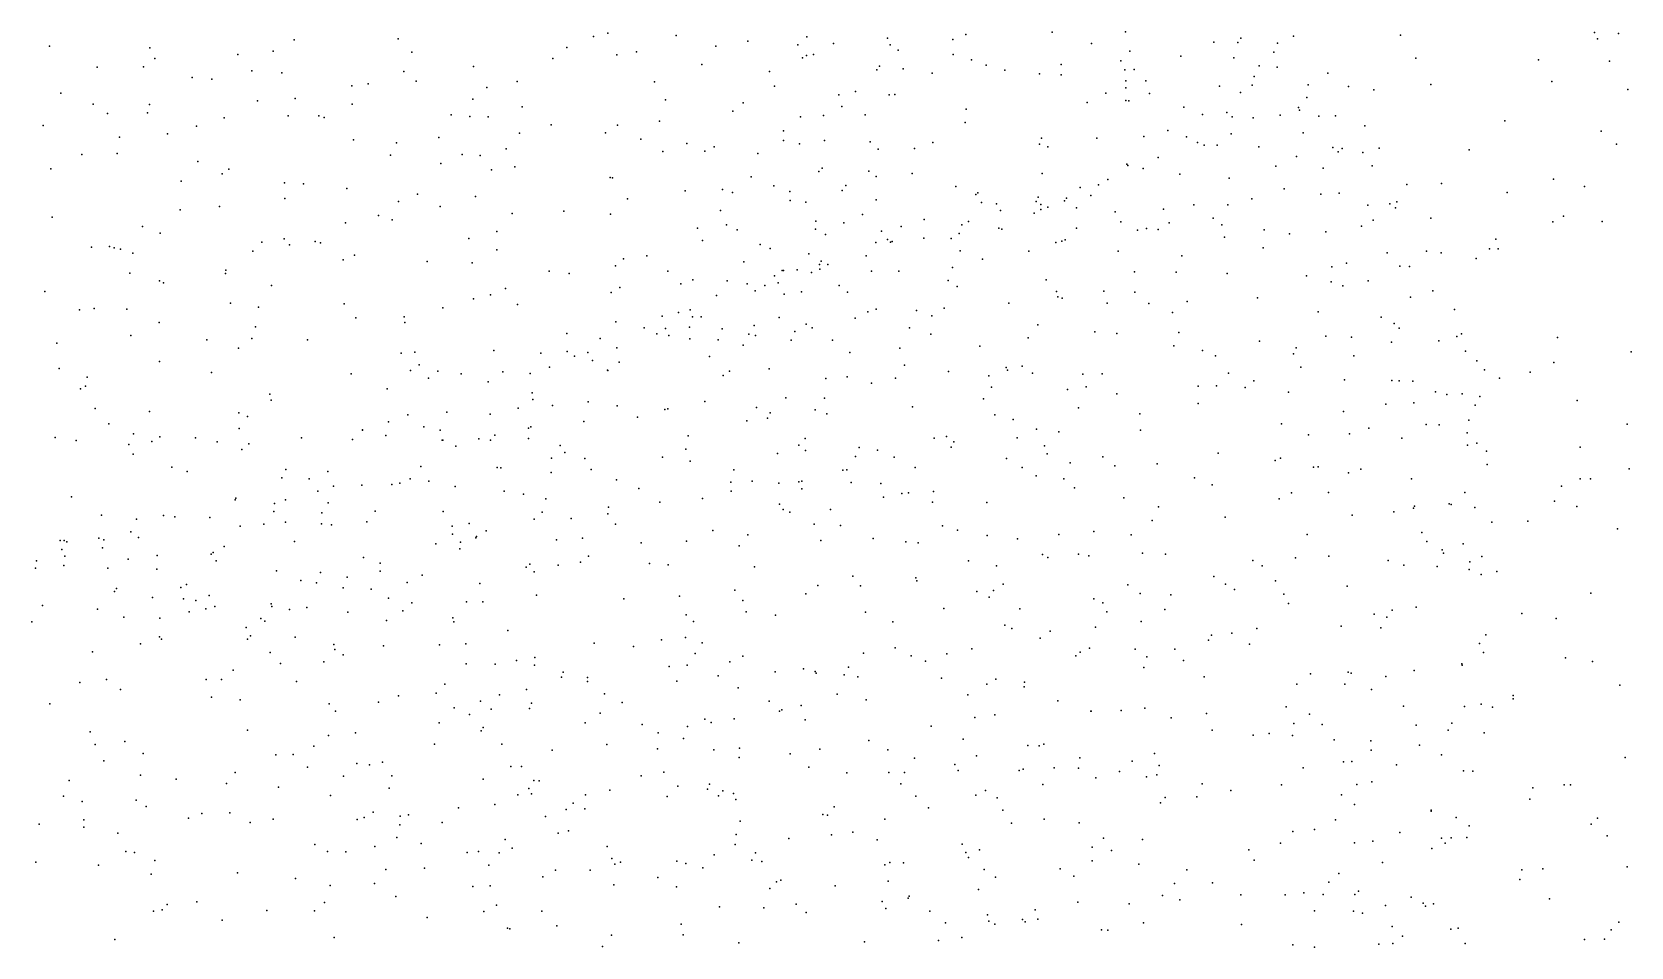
# Model space of a CAD drawing. Header units: metres. Extents: x -24.3 to 24.3, y -27.7 to 27.7.
# Drawn here: x 2.866 to 5.884, y 0.011 to 1.739 of the extents above; entities that cross this region are included whole.
import ezdxf

# ---------------------------------------------------------------- set-up
doc = ezdxf.new("R2010")
doc.units = ezdxf.units.M

msp = doc.modelspace()

# ---------------------------------------------------------------- linework, layer by layer
for p in [(3.3606, 1.7239, -2.6523), (3.5571, 1.7259, -10.7824), (3.9259, 1.7307, -26.8604), (3.9529, 1.7367, -14.829), (4.0816, 1.7322, -14.7955), (4.2174, 1.7216, -11.4921), (4.3284, 1.7299, 25.2897), (4.4811, 1.727, 19.4946), (4.6042, 1.7249, -14.3423), (4.6289, 1.7342, 19.0543), (4.7919, 1.7389, 19.8415), (4.9301, 1.739, 18.8448), (5.1477, 1.7276, -21.3994), (5.2473, 1.7311, 20.8512), (5.4491, 1.7331, 17.8746), (5.8154, 1.7379, 21.7079), (5.8211, 1.726, 21.3317), (5.8607, 1.7362, 21.8374), (2.8989, 1.7124, -2.5237), (3.0882, 1.709, -14.7115), (3.2547, 1.6964, 15.9217), (3.3212, 1.7028, -14.7447), (3.5831, 1.701, -21.6001), (3.8754, 1.7094, -21.8746), (3.9696, 1.696, -2.7126), (4.007, 1.7013, -11.1332), (4.157, 1.712, -11.3311), (4.3114, 1.7149, 18.4901), (4.3282, 1.6946, -14.701), (4.3413, 1.6964, -14.229), (4.3791, 1.7171, -12.229), (4.4861, 1.7145, -14.4982), (4.5009, 1.7046, 19.2016), (4.6046, 1.6965, -12.7382), (4.8657, 1.7172, -14.0399), (4.938, 1.703, -13.9703), (5.0346, 1.6933, -12.9794), (5.0967, 1.72, 15.5114), (5.1346, 1.6905, 20.494), (5.1424, 1.7193, -26.9322), (5.2098, 1.701, 18.426), (5.2171, 1.7178, -13.2743), (2.9887, 1.6728, -10.4205), (3.0763, 1.6734, 25.8371), (3.0976, 1.6887, -10.5419), (3.281, 1.6658, -8.2734), (3.3377, 1.6616, -10.6469), (3.5681, 1.6642, -21.1742), (3.6994, 1.6737, 15.7369), (3.849, 1.6888, 18.3698), (4.1304, 1.6773, -10.3697), (4.2579, 1.6645, -11.5665), (4.3206, 1.6902, -11.7328), (4.4609, 1.6675, 19.6018), (4.4655, 1.6742, -12.6746), (4.5105, 1.6693, 18.815), (4.5651, 1.6611, -14.4636), (4.6391, 1.6862, 19.7993), (4.6672, 1.6762, 18.9719), (4.7021, 1.6666, -14.2947), (4.8085, 1.6777, 19.2145), (4.9211, 1.6847, -21.8821), (4.929, 1.6674, 19.7209), (4.9467, 1.6682, -12.8695), (5.1824, 1.6751, -13.6096), (5.2161, 1.6725, -13.1581), (5.3123, 1.6611, 17.9965), (5.4778, 1.6897, 19.8143), (5.7098, 1.6866, 19.7448), (5.8438, 1.6836, 15.3055), (3.1681, 1.6533, -7.2373), (3.2053, 1.6501, -10.5699), (3.4695, 1.6372, -10.6903), (3.5007, 1.6413, 25.6153), (3.5913, 1.6459, -14.8765), (3.7244, 1.634, -6.1519), (3.7816, 1.6457, -14.8996), (4.0412, 1.6451, -14.4268), (4.2677, 1.6368, -14.7893), (4.7675, 1.66, 18.8723), (4.8086, 1.6582, -14.1776), (4.9306, 1.647, 25.138), (4.9308, 1.6335, -12.6116), (4.9686, 1.6467, 18.7022), (5.1078, 1.6369, -13.8371), (5.1692, 1.6384, 19.9505), (5.1728, 1.6548, -13.0706), (5.275, 1.6391, -13.3481), (5.3508, 1.636, 19.8951), (5.5065, 1.6397, 17.7084), (5.7349, 1.6452, 17.5811), (5.8784, 1.6303, 21.6154), (2.9202, 1.6232, -7.4237), (2.9813, 1.6025, -14.7858), (3.0876, 1.6019, -10.4102), (3.2919, 1.6087, -14.8172), (3.3629, 1.6133, -21.8712), (3.4704, 1.6025, -14.8785), (3.6978, 1.6121, -6.416), (4.062, 1.611, -11.1791), (4.2086, 1.6052, -2.7071), (4.389, 1.6203, 19.4069), (4.4204, 1.6267, -14.6736), (4.4838, 1.6206, -22.0297), (4.4945, 1.6212, -14.5916), (4.8579, 1.6056, 18.7672), (4.8931, 1.6236, 19.9618), (4.9307, 1.6095, -12.7836), (4.9365, 1.6089, -14.0831), (4.9755, 1.6227, 20.0192), (5.1474, 1.6245, -12.9798), (5.2722, 1.6151, -13.4925), (5.3987, 1.6295, 17.7949), (3.0085, 1.5853, -10.2872), (3.084, 1.5866, -21.7695), (3.2288, 1.5769, -26.5509), (3.3493, 1.5809, 15.7481), (3.4075, 1.581, -8.5542), (3.4175, 1.5775, -5.4385), (3.6571, 1.5825, -14.9435), (3.6922, 1.5796, -14.6642), (3.7272, 1.5788, -20.9131), (3.7912, 1.5979, -10.8847), (4.0502, 1.5705, 25.4353), (4.1886, 1.5897, -14.8813), (4.3164, 1.5787, -11.4548), (4.3602, 1.5814, -12.0367), (4.3948, 1.5981, -12.5881), (4.4389, 1.5825, 19.1499), (4.6294, 1.5932, 15.5009), (5.04, 1.5969, -12.8501), (5.0754, 1.5829, 18.3756), (5.1211, 1.5867, 18.2634), (5.1312, 1.5786, -5.0434), (5.1713, 1.5769, -2.5698), (5.2221, 1.5818, 17.8987), (5.2566, 1.5962, -13.6351), (5.2583, 1.5915, 21.2355), (5.2951, 1.5802, -13.131), (5.3264, 1.5804, -13.2846), (5.6462, 1.5715, -26.8732), (2.8871, 1.5623, -10.1414), (3.0312, 1.5404, 18.2533), (3.1218, 1.5469, -14.7973), (3.1765, 1.5611, -10.442), (3.6338, 1.5395, -10.7275), (3.7859, 1.5477, -14.9686), (3.8457, 1.5634, 15.5522), (3.9486, 1.5484, -14.9689), (3.971, 1.5629, -11.0539), (4.2845, 1.5524, -11.6429), (4.6277, 1.5682, -14.4843), (4.9648, 1.5415, 18.5049), (5.0098, 1.5531, 20.3289), (5.0449, 1.5412, 18.1235), (5.1296, 1.5468, -12.8546), (5.2653, 1.5487, -12.9727), (5.3816, 1.5617, 21.4586), (5.8279, 1.5518, 19.8426), (3.0269, 1.5095, -10.217), (3.4727, 1.5351, -10.621), (3.554, 1.5299, -8.8676), (3.7611, 1.5181, -10.8183), (4.0155, 1.5366, -9.7695), (4.0568, 1.5136, -11.15), (4.102, 1.5283, -14.9747), (4.1359, 1.5142, -5.7245), (4.1536, 1.5221, -11.3539), (4.2363, 1.5095, -11.5631), (4.2843, 1.534, -14.8617), (4.3148, 1.5281, -11.8503), (4.3618, 1.5344, -12.4765), (4.4478, 1.5314, 19.6838), (4.4635, 1.5177, -11.8723), (4.5317, 1.5193, 25.2702), (4.5661, 1.5301, -14.5986), (4.7677, 1.5271, 18.736), (4.7714, 1.5385, -12.6597), (4.7833, 1.522, -14.3323), (4.8761, 1.5383, -13.4937), (5.066, 1.5304, 17.9211), (5.0787, 1.525, -21.0818), (5.103, 1.5253, 17.771), (5.1817, 1.5223, -13.8827), (5.3214, 1.5207, 24.9423), (5.3318, 1.5128, -13.0572), (5.3393, 1.5193, -13.6171), (5.3781, 1.5114, -13.3365), (5.4087, 1.5198, 17.5529), (5.5787, 1.5164, 21.6992), (5.8568, 1.5273, 17.4832), (2.9014, 1.4804, -10.0778), (2.9597, 1.5077, -14.8274), (3.1789, 1.4943, -10.3527), (3.2375, 1.4803, -14.8775), (3.5424, 1.5065, -14.961), (3.6379, 1.4909, -22.0731), (3.6778, 1.5074, -5.9222), (3.7118, 1.5056, -6.2734), (3.7772, 1.4843, 25.5358), (4.3576, 1.4816, 19.4824), (4.9325, 1.4893, 20.0106), (4.9342, 1.4871, 17.8843), (4.9633, 1.481, -12.6748), (4.9915, 1.5018, 18.268), (5.2137, 1.4858, 17.6046), (5.2531, 1.5042, 19.9961), (5.3034, 1.4821, -21.4636), (5.3958, 1.4863, -13.2314), (3.1478, 1.4572, -7.3473), (3.2246, 1.4712, -7.8836), (3.3427, 1.454, -22.1695), (3.3785, 1.4525, -14.9242), (3.733, 1.4788, 18.5553), (3.9575, 1.464, 15.3928), (3.962, 1.4635, -11.0018), (4.2232, 1.4654, 18.7877), (4.3514, 1.4753, -12.0701), (4.4023, 1.4494, -12.4099), (4.4456, 1.4763, -12.5103), (4.4596, 1.4664, -14.7838), (4.5274, 1.4717, -14.7026), (4.7727, 1.4718, 19.5711), (4.8793, 1.4506, 18.0463), (4.8968, 1.4605, 17.7412), (5.0325, 1.4703, 20.6238), (5.1256, 1.4631, -12.771), (5.4612, 1.451, -2.4547), (5.5267, 1.4532, 15.4153), (5.7377, 1.4609, 19.8808), (3.3434, 1.4246, -10.4638), (3.46, 1.4436, -7.0416), (3.5579, 1.4187, -10.6308), (3.5939, 1.4327, -15.0074), (3.7033, 1.4284, -2.6588), (3.9901, 1.4243, -15.0272), (4.0988, 1.4388, -20.7772), (4.1692, 1.4419, -14.9903), (4.188, 1.4357, -22.1363), (4.266, 1.4483, -11.6561), (4.2967, 1.438, 25.3649), (4.2971, 1.4208, -11.8404), (4.3955, 1.4397, 19.0926), (4.4591, 1.4223, 18.9478), (4.6095, 1.4474, -12.5395), (4.6478, 1.4322, 19.3419), (4.6513, 1.4356, 19.9337), (4.7617, 1.4192, 17.8306), (4.765, 1.4269, 18.5521), (4.8148, 1.4204, -12.5829), (4.8184, 1.4253, 19.8709), (4.8444, 1.4456, -20.8818), (4.8648, 1.4303, -13.0299), (5.1685, 1.4241, -14.0232), (5.2298, 1.4431, -13.918), (5.2987, 1.4327, -13.8398), (5.3336, 1.4346, 17.4692), (5.6502, 1.4357, 17.4467), (5.7963, 1.4473, 15.4031), (2.9042, 1.3895, -9.9992), (3.1459, 1.403, -10.2127), (3.2201, 1.4095, -10.3026), (3.5199, 1.3925, 15.4606), (3.6366, 1.4095, -6.8303), (3.7721, 1.3964, -15.0529), (3.87, 1.4009, -10.8616), (3.9581, 1.3953, 18.7029), (4.1654, 1.4017, -11.4068), (4.3268, 1.4179, 19.3004), (4.4336, 1.3943, 19.7075), (4.6585, 1.4168, -5.3471), (4.6864, 1.4145, -14.5519), (4.694, 1.4019, 17.719), (4.7579, 1.3968, 15.4066), (4.7702, 1.404, 18.2166), (4.7703, 1.4136, 18.002), (4.7834, 1.4083, 18.4105), (4.8373, 1.4069, 17.5852), (4.9103, 1.3993, 17.4809), (5.0019, 1.4043, -14.2241), (5.0588, 1.4124, 20.0384), (5.1235, 1.4124, -26.9884), (5.3874, 1.4119, -13.0284), (5.4291, 1.4146, -13.6862), (5.4398, 1.407, -13.1481), (5.442, 1.4183, -13.4923), (5.757, 1.3911, 17.4006), (3.0744, 1.3715, -14.8567), (3.108, 1.3594, -10.1305), (3.4579, 1.3784, -10.5476), (3.5456, 1.3846, -5.6036), (3.7434, 1.3626, -10.7295), (4.1219, 1.3688, -11.2722), (4.1771, 1.3746, -2.6842), (4.1968, 1.3653, -11.4988), (4.3451, 1.3669, -14.92), (4.3453, 1.382, -12.1075), (4.3982, 1.3784, -12.2793), (4.4697, 1.3628, 18.7454), (4.5065, 1.3717, -14.7972), (4.55, 1.385, -12.4739), (4.6164, 1.3585, 18.3922), (4.6214, 1.375, 18.0768), (4.6335, 1.3812, 18.5566), (4.6911, 1.3685, 17.5676), (4.6969, 1.3669, -22.1508), (4.8375, 1.3689, 20.0087), (4.9213, 1.3806, -14.319), (4.9528, 1.3649, -5.214), (4.9699, 1.3683, 25.1371), (4.9916, 1.3659, 17.3882), (5.0126, 1.3788, -12.6457), (5.0956, 1.3877, -12.7131), (5.1118, 1.3752, -21.9962), (5.1921, 1.3652, 21.3226), (5.3084, 1.3616, -13.9158), (5.3757, 1.3722, 17.3739), (5.3976, 1.3836, 20.0085), (5.5067, 1.3875, 17.3922), (5.7367, 1.3804, 21.9217), (5.83, 1.381, -2.2561), (2.9783, 1.3329, -14.8529), (3.0122, 1.3337, -10.0208), (3.0209, 1.3312, -2.4713), (3.0328, 1.3287, -5.1274), (3.2997, 1.342, -5.256), (3.342, 1.3482, -2.5588), (3.352, 1.3369, -14.9398), (3.4005, 1.3435, -10.4719), (3.4107, 1.341, 25.6734), (3.6907, 1.3494, -6.555), (4.1319, 1.3455, -14.4286), (4.2402, 1.3379, -11.6122), (4.2594, 1.3305, -14.9969), (4.3635, 1.3566, 19.012), (4.4585, 1.3415, 18.6229), (4.4811, 1.3474, 17.9483), (4.4865, 1.3423, 17.7269), (4.4899, 1.3437, 18.082), (4.5493, 1.35, 18.2165), (4.6013, 1.3488, -2.6877), (4.7984, 1.3416, -12.5184), (4.8096, 1.3438, -14.4596), (4.816, 1.3468, 17.4211), (5.1168, 1.3519, 21.113), (5.19, 1.3313, -14.1079), (5.2395, 1.3578, 17.36), (5.6171, 1.3296, 24.7924), (5.6294, 1.3476, -2.3567), (5.6333, 1.3296, 19.9634), (3.0563, 1.3216, 15.6273), (3.2828, 1.3249, -7.2434), (3.4534, 1.3089, -14.9774), (3.4745, 1.3175, 18.5882), (3.6121, 1.3054, -15.0617), (3.6968, 1.3029, -9.1436), (3.7432, 1.3278, 15.3039), (3.9822, 1.3106, -15.0658), (4.0265, 1.3161, -11.0254), (4.2097, 1.3053, 15.2329), (4.3322, 1.3204, -11.9887), (4.3524, 1.3001, 18.7737), (4.3557, 1.3066, 17.924), (4.3682, 1.3002, 17.7982), (4.4405, 1.3164, 18.2998), (4.6178, 1.3259, -13.9283), (4.6603, 1.3101, -12.4516), (4.7479, 1.3253, -14.5559), (4.9163, 1.3254, -12.5568), (5.0367, 1.3163, -14.2637), (5.3471, 1.3025, -12.8991), (5.4242, 1.3221, -13.7778), (5.4983, 1.3255, -13.5171), (5.5258, 1.3222, -13.2663), (5.5922, 1.3115, 17.3316), (3.0504, 1.2837, -15.0271), (3.1064, 1.2689, -7.475), (3.2315, 1.2828, -14.9157), (3.2318, 1.2896, -10.2324), (3.8424, 1.2873, -15.0965), (3.8801, 1.2832, -10.8138), (3.9676, 1.2975, -10.9302), (4.0662, 1.2872, -11.2356), (4.1136, 1.2708, -11.1506), (4.1779, 1.2689, -11.4), (4.2676, 1.2784, 19.0552), (4.282, 1.2884, 18.1384), (4.2842, 1.2885, 19.1836), (4.3103, 1.29, -11.8698), (4.3375, 1.2848, 19.4923), (4.3532, 1.291, 18.4731), (4.4507, 1.2872, -12.2116), (4.5025, 1.2876, 17.5295), (4.5953, 1.2699, -14.7771), (4.6032, 1.2941, 17.4302), (4.7806, 1.2713, 17.3194), (4.9473, 1.2862, -14.3719), (5.0257, 1.2856, -12.6129), (5.1221, 1.283, 17.2467), (5.2718, 1.2784, 24.9794), (5.3198, 1.2957, 20.0381), (5.3882, 1.2692, 15.4607), (5.4478, 1.297, -13.072), (5.466, 1.2963, 17.2841), (2.89, 1.249, -22.7868), (3.1142, 1.2652, -14.8867), (3.3179, 1.2603, -8.3177), (3.7314, 1.2428, -15.1279), (3.7599, 1.255, -10.6982), (3.9591, 1.2471, -10.4898), (3.9756, 1.2569, -10.0873), (4.0909, 1.2636, 18.9131), (4.1579, 1.2412, 18.5184), (4.216, 1.2635, 18.2488), (4.2312, 1.2504, 19.0906), (4.2495, 1.2601, 18.4118), (4.2743, 1.2656, -11.7211), (4.2857, 1.2438, 19.383), (4.3186, 1.2483, 17.6864), (4.3897, 1.2603, -14.9534), (4.4051, 1.248, -12.0662), (4.6126, 1.2583, 15.2951), (4.7998, 1.2489, -13.2735), (4.8023, 1.2391, 20.2642), (4.8893, 1.2496, 20.0239), (4.9478, 1.2481, -2.5964), (5.3182, 1.2675, -5.1889), (5.3405, 1.2595, -13.9536), (5.4682, 1.2383, -21.4169), (5.5104, 1.2501, -13.1697), (2.9554, 1.2143, -14.8774), (2.9834, 1.2167, -9.9431), (3.045, 1.2156, 18.4819), (3.2406, 1.2269, 15.3691), (3.2933, 1.2192, -7.3109), (3.4553, 1.2256, -22.4338), (3.6417, 1.2181, -6.4355), (3.6991, 1.2351, 18.7412), (3.7821, 1.2242, -22.3947), (4.0861, 1.2095, 18.253), (4.108, 1.2147, 18.0677), (4.4434, 1.2105, -5.5647), (4.4593, 1.2155, 19.7129), (4.5355, 1.2131, -14.8646), (4.5878, 1.2176, -12.3051), (4.7099, 1.2272, -12.7513), (4.8107, 1.2365, -14.5578), (4.8954, 1.2271, -14.469), (4.9743, 1.2261, 20.8402), (5.019, 1.2097, 20.0371), (5.0464, 1.2303, -14.325), (5.1794, 1.2368, -12.7097), (5.294, 1.2109, -2.4726), (5.5514, 1.215, -13.5215), (3.1061, 1.1906, -10.0442), (3.2876, 1.1822, -14.9523), (3.4771, 1.1991, -10.4483), (3.5684, 1.2011, -15.0756), (3.5699, 1.1907, -6.9921), (3.9679, 1.1915, -2.644), (4.0212, 1.1802, 18.6036), (4.0556, 1.2026, 18.4303), (4.062, 1.1791, -15.0958), (4.107, 1.1815, -11.094), (4.1129, 1.2013, 18.6794), (4.1289, 1.2012, 17.8953), (4.1686, 1.1786, -11.2768), (4.2294, 1.1846, 25.3953), (4.2762, 1.1997, -20.6732), (4.3273, 1.1875, 17.5401), (4.3387, 1.1805, 19.3083), (4.42, 1.1985, 17.4469), (4.5225, 1.1803, -12.1475), (4.5645, 1.2034, 19.6242), (4.7646, 1.186, -12.3921), (5.4125, 1.2006, 20.0231), (5.4369, 1.1889, -13.8588), (5.4467, 1.1799, -12.9924), (2.9125, 1.1518, -9.859), (3.0527, 1.1662, 25.8075), (3.196, 1.1575, -2.5447), (3.2807, 1.1604, 18.612), (3.3857, 1.1578, -14.9951), (3.8756, 1.1695, -15.1279), (3.9382, 1.1606, 18.3244), (4.0455, 1.169, 18.7786), (4.0683, 1.1659, -5.8832), (4.1077, 1.1597, 18.9323), (4.161, 1.158, 19.0877), (4.2085, 1.148, -15.0818), (4.2193, 1.1688, -11.4692), (4.2317, 1.1657, 17.6158), (4.2987, 1.1571, -11.6645), (4.3061, 1.1735, -15.0574), (4.3768, 1.1572, 19.611), (4.5623, 1.1685, 19.8226), (4.7464, 1.1618, 19.9561), (4.872, 1.1732, 20.5984), (4.9136, 1.1696, -12.4854), (5.0308, 1.1717, -12.5654), (5.1833, 1.155, -14.2411), (5.3082, 1.1647, 17.1381), (5.3566, 1.1629, -14.0046), (5.4319, 1.1536, 17.1525), (5.5214, 1.1559, -13.6966), (5.5554, 1.164, 19.9906), (5.5646, 1.169, -13.3301), (5.7455, 1.1622, 17.2229), (3.1064, 1.117, -14.9201), (3.2556, 1.1423, -22.7058), (3.5625, 1.1324, 15.1315), (3.5889, 1.1346, -5.6196), (3.7378, 1.1376, -6.3611), (3.8267, 1.1328, 18.4315), (3.8763, 1.1355, 18.2137), (3.89, 1.1268, -9.6374), (3.9152, 1.1337, -10.7749), (3.9239, 1.1187, 18.9213), (3.9702, 1.1424, 18.0083), (4.145, 1.1264, -22.4431), (4.4097, 1.1336, -11.9213), (4.5039, 1.1421, 17.3019), (4.6549, 1.1459, -12.2904), (5.0215, 1.1462, 17.1233), (5.0751, 1.1376, 21.2526), (5.0998, 1.1275, 15.4057), (5.247, 1.1314, -12.7155), (5.252, 1.1428, -14.1695), (5.3609, 1.1273, -12.8428), (5.5716, 1.1365, -13.6002), (5.5933, 1.1182, -27.001), (5.8843, 1.1353, 17.2262), (2.9172, 1.1036, -14.898), (2.9703, 1.0872, -2.489), (3.2047, 1.0962, -10.0991), (3.4685, 1.0937, -15.0576), (3.5801, 1.1002, -20.71), (3.597, 1.1103, 25.6116), (3.6322, 1.0985, -6.7613), (3.6763, 1.0938, -10.5635), (3.7549, 1.0974, 18.326), (3.8063, 1.0943, -15.1475), (3.8429, 1.1065, 18.6238), (3.9523, 1.1005, 18.8561), (3.9531, 1.0999, 17.896), (3.9745, 1.1156, -14.5843), (4.1709, 1.0902, 17.5425), (4.1826, 1.0988, 19.2019), (4.2572, 1.1028, 19.3196), (4.4045, 1.0879, -26.9009), (4.5129, 1.11, -12.5366), (4.5958, 1.0978, -12.1531), (4.6724, 1.0898, 20.1081), (4.7047, 1.1056, -14.7751), (4.7076, 1.1007, -13.5385), (4.735, 1.1078, -12.3363), (4.7544, 1.0948, 17.1297), (4.8495, 1.0931, -20.7715), (4.886, 1.0937, -14.594), (5.1242, 1.095, -22.2188), (5.2613, 1.1064, 20.0389), (5.6075, 1.1014, -13.5065), (5.6938, 1.097, 24.7614), (5.7385, 1.115, 15.5088), (2.9576, 1.0655, -20.8606), (2.967, 1.0702, -9.8737), (3.5362, 1.0653, -10.4155), (3.6143, 1.0852, -15.1021), (3.7269, 1.0787, 18.4683), (3.8099, 1.0575, -10.6533), (4.3643, 1.0851, -11.7568), (4.4504, 1.076, -15.0217), (4.496, 1.0855, 19.7298), (4.6771, 1.0682, -12.2306), (4.8208, 1.064, -22.3126), (4.8556, 1.0691, -12.3977), (5.067, 1.0705, 20.0261), (5.1017, 1.0709, -14.3907), (5.1562, 1.0681, -12.6185), (5.1722, 1.0807, 17.0855), (5.2379, 1.059, -14.2406), (5.3436, 1.0823, -14.0873), (5.4327, 1.0809, -12.9284), (5.4464, 1.0801, 21.7189), (5.4723, 1.0796, 20.0115), (5.5152, 1.0599, -13.041), (5.6363, 1.0852, -5.2739), (2.9854, 1.0281, -25.9853), (3.3148, 1.0552, -10.1835), (3.3172, 1.0439, -26.327), (3.7834, 1.0288, 18.769), (3.8114, 1.0452, 17.9678), (3.8482, 1.0339, 18.8934), (3.916, 1.0408, -10.7314), (3.9703, 1.0331, -15.1436), (4.0606, 1.0265, 17.564), (4.0659, 1.0278, -10.9373), (4.1363, 1.0413, 19.2454), (4.2337, 1.03, -15.1164), (4.2886, 1.0483, -11.5272), (4.3617, 1.0476, 19.5161), (4.5279, 1.0314, -11.991), (4.662, 1.0466, -13.0876), (4.8411, 1.0296, 19.9713), (4.9137, 1.0557, 17.0748), (5.067, 1.0379, -12.5475), (5.4217, 1.0361, -14.0047), (5.4744, 1.0391, -13.8878), (5.5365, 1.0546, -13.7391), (5.5658, 1.0558, -21.92), (5.5904, 1.0345, 17.1068), (5.5992, 1.0508, -13.4063), (5.7824, 1.0432, 17.151), (3.0111, 0.9995, 15.2587), (3.0879, 1.0228, -9.9563), (3.2561, 1.0202, -7.4268), (3.2727, 1.0132, -14.9869), (3.5391, 1.0027, -22.7467), (3.5753, 1.0165, -8.9489), (3.6487, 1.021, 18.3936), (3.7307, 1.0172, 18.8736), (3.9077, 1.0036, 17.7199), (4.009, 1.0121, 19.0941), (4.2155, 1.005, -11.2939), (4.2541, 1.0097, -11.3985), (4.2593, 1.0198, 17.3412), (4.3441, 1.0258, -11.6398), (4.366, 1.0184, -2.648), (4.6831, 1.0161, 19.8798), (4.7182, 1.0074, -14.8209), (4.9572, 1.0183, 21.0456), (5.2248, 0.999, -12.6792), (5.3418, 1.0222, 17.0532), (5.4973, 0.9978, 24.8709), (5.5219, 0.9972, 15.608), (5.5779, 1.0062, -13.2448), (5.8773, 0.9983, 20.003), (2.9096, 0.9736, 25.7793), (2.9494, 0.9679, -14.9339), (3.0574, 0.9805, -7.656), (3.0924, 0.966, 18.5912), (3.1072, 0.9748, -15.0923), (3.1743, 0.9729, -10.0027), (3.2568, 0.9907, -10.0982), (3.3748, 0.9729, -15.0321), (3.4707, 0.9695, 14.9673), (3.4898, 0.9878, -10.322), (3.49, 0.9875, -15.0667), (3.5341, 0.9769, -6.6944), (3.6058, 0.9934, 18.2832), (3.6365, 0.9874, -10.4572), (3.6401, 0.9682, 18.6451), (3.6414, 0.9686, 18.0411), (3.7092, 0.9709, 17.9252), (3.7314, 0.9684, -10.5325), (3.7395, 0.9777, -6.1968), (3.8029, 0.9716, 17.7955), (3.803, 0.9911, -26.6223), (3.8077, 0.9935, 14.9), (4.1047, 0.9766, 17.4467), (4.3251, 0.9714, 19.5063), (4.5686, 0.9724, -14.9767), (4.592, 0.9752, 17.0833), (4.7256, 0.9731, 20.4058), (4.7623, 0.9894, -12.2696), (4.8042, 0.9843, -14.7568), (4.9583, 0.9872, 19.9953), (5.2755, 0.9784, 24.9835), (5.353, 0.9802, -5.3209), (5.3891, 0.9908, -14.0896), (5.4514, 0.9722, -12.9343), (5.5749, 0.9822, 19.9862), (3.0486, 0.96, -5.1695), (3.0571, 0.9421, -9.8664), (3.2153, 0.9654, 15.0686), (3.2623, 0.951, -5.3166), (3.275, 0.9614, -7.9979), (3.666, 0.9572, -15.1194), (3.8631, 0.9586, -10.6405), (3.872, 0.9448, -10.2445), (4.0563, 0.9362, -10.8737), (4.1004, 0.9514, -2.6674), (4.2732, 0.9431, -12.2354), (4.3136, 0.9592, -11.4898), (4.3258, 0.9488, -15.1264), (4.4203, 0.9377, 17.1453), (4.4271, 0.9546, -11.7531), (4.4619, 0.9497, 25.2944), (4.4936, 0.9362, -11.8341), (4.6011, 0.9549, -12.0073), (4.6063, 0.965, 15.1788), (4.777, 0.9575, -26.977), (4.7819, 0.9426, 19.9103), (4.8874, 0.9371, -14.7095), (5.1052, 0.9439, -14.4697), (5.5759, 0.9591, -13.7144), (5.5932, 0.9627, -13.3382), (5.6112, 0.9477, -13.4565), (5.7885, 0.955, 15.6641), (3.1298, 0.9175, 25.738), (3.1586, 0.9092, -14.9773), (3.3452, 0.9129, -23.0254), (3.4241, 0.9091, -5.498), (3.5999, 0.9187, 17.9388), (3.7439, 0.9168, 18.9128), (3.751, 0.916, -6.323), (3.846, 0.9071, -11.031), (3.8464, 0.9346, 19.0021), (3.9095, 0.9335, -15.1668), (3.9213, 0.9133, 17.5891), (4.1083, 0.929, 19.2914), (4.1905, 0.9121, 19.3787), (4.3965, 0.9116, -22.5399), (4.4038, 0.9122, 15.0731), (4.5333, 0.9168, -20.6185), (4.7057, 0.9336, 17.0424), (4.7353, 0.9167, -12.1534), (4.8259, 0.9255, 17.0159), (4.9102, 0.92, -12.3515), (4.9898, 0.9234, 21.2609), (5.2123, 0.9297, -14.3549), (5.2226, 0.9346, -2.4497), (5.285, 0.9172, -12.7345), (5.2938, 0.9181, -14.2681), (5.3512, 0.9067, 17.0203), (5.3741, 0.9134, -14.1729), (5.6129, 0.9222, -13.6088), (5.8805, 0.914, 17.066), (3.3378, 0.8973, -10.1052), (3.3894, 0.8952, 18.3177), (3.4352, 0.8816, 18.5002), (3.4887, 0.8837, 17.9941), (3.545, 0.8848, -15.0857), (3.5602, 0.8872, -10.3194), (3.5799, 0.8955, -5.6886), (3.6148, 0.8909, 18.7967), (3.6646, 0.8812, -10.4174), (3.9695, 0.8936, 25.463), (4.0115, 0.8769, 19.2423), (4.1852, 0.8891, 17.3117), (4.2252, 0.8907, -11.1993), (4.2756, 0.8874, 17.2289), (4.3135, 0.89, -11.4095), (4.3191, 0.8908, -5.7903), (4.3194, 0.8767, -14.2856), (4.4123, 0.8883, -11.6441), (4.4682, 0.8864, 19.8223), (4.7613, 0.9009, -14.8449), (4.8135, 0.8952, -12.2452), (4.8337, 0.8785, 20.8477), (5.0601, 0.8973, 16.9874), (5.0937, 0.8843, -12.5574), (5.47, 0.8953, -14.0051), (5.7533, 0.8815, 24.739), (5.7882, 0.8956, -9.482), (5.8081, 0.8956, 19.9836), (2.9403, 0.8616, -9.7647), (3.2493, 0.856, -2.6403), (3.2506, 0.8588, 18.2112), (3.3236, 0.8487, 18.0877), (3.3444, 0.8556, -15.0257), (3.4057, 0.8723, 18.7712), (3.4249, 0.8498, -6.9969), (3.757, 0.8721, -10.4966), (3.7935, 0.8663, -9.4885), (3.8359, 0.8577, -10.5603), (4.0511, 0.8512, -10.822), (4.1317, 0.8582, -10.987), (4.1855, 0.8718, -11.1014), (4.277, 0.8473, -15.1488), (4.4735, 0.8606, 19.6708), (4.5078, 0.8676, -14.0272), (4.5204, 0.8692, 17.058), (4.5658, 0.8511, 20.0409), (4.5679, 0.8717, 19.7553), (4.6686, 0.851, -11.9867), (4.9272, 0.8597, 15.3901), (5.2204, 0.8579, 20.0069), (5.2435, 0.8692, 15.5568), (5.313, 0.8698, -22.3326), (5.5409, 0.8479, -13.8627), (5.5449, 0.8467, 17.0277), (5.5709, 0.8699, -13.1685), (5.74, 0.8531, -2.1935), (2.9974, 0.8269, -25.6095), (3.0635, 0.819, -9.8239), (3.1144, 0.8261, 18.0225), (3.1358, 0.8236, 18.1592), (3.2018, 0.8225, -7.5444), (3.3222, 0.8339, 18.4039), (3.4128, 0.8311, 25.6536), (3.5137, 0.8341, -20.5923), (3.6419, 0.8339, 17.7683), (3.814, 0.8194, 17.6087), (3.8288, 0.8325, -20.5372), (3.8835, 0.8207, -11.3756), (3.9531, 0.8292, 14.8143), (3.9542, 0.8422, -10.6612), (4.2837, 0.8372, -11.2773), (4.2965, 0.8325, 19.4946), (4.3732, 0.8373, -12.5429), (4.9801, 0.8166, -12.3993), (4.9926, 0.8424, -14.6586), (5.1179, 0.8233, -14.5287), (5.358, 0.8269, -12.8341), (5.4366, 0.833, -2.3522), (5.4734, 0.8401, 19.963), (5.4755, 0.8437, -12.9808), (5.5895, 0.8413, -13.745), (5.6896, 0.8155, 19.9245), (5.7818, 0.843, -21.5362), (3.0523, 0.7951, -15.0086), (3.2588, 0.8062, 17.9552), (3.3036, 0.8101, -10.0031), (3.3446, 0.8133, 14.832), (3.4122, 0.8102, 18.6357), (3.4315, 0.8088, -10.1286), (3.4981, 0.8144, 18.7612), (3.6592, 0.8061, 18.9431), (3.6599, 0.7911, -6.0602), (3.6913, 0.8111, -15.1292), (3.705, 0.7864, -2.711), (3.7233, 0.7971, 14.7195), (3.9674, 0.8097, -15.1835), (4.1511, 0.798, -15.169), (4.2171, 0.7898, -26.7185), (4.3423, 0.81, 17.1149), (4.3924, 0.8073, -11.5027), (4.5844, 0.8069, -11.8246), (4.6127, 0.7985, -13.4084), (4.6692, 0.7887, -14.995), (4.8041, 0.7904, 19.877), (4.8703, 0.7961, 21.0595), (4.941, 0.7899, -22.5133), (5.2727, 0.7904, 16.9761), (5.4894, 0.7939, -14.021), (5.6218, 0.8137, -13.4972), (5.8589, 0.8013, -5.376), (2.9189, 0.7789, -24.8696), (2.9224, 0.7619, 15.1342), (2.9267, 0.779, 17.9156), (2.9318, 0.7765, 18.1677), (2.9923, 0.7835, 18.0476), (2.9989, 0.7654, -9.7606), (3.0013, 0.7803, 18.2673), (3.0668, 0.7845, -24.0271), (3.2076, 0.7564, 17.7411), (3.2286, 0.7678, 18.5336), (3.3617, 0.7773, 17.8346), (3.6283, 0.7724, -26.3298), (3.6734, 0.7635, -6.5529), (3.675, 0.776, -10.3479), (3.704, 0.7837, 17.652), (3.8558, 0.7801, 19.1792), (3.9053, 0.7831, -10.5793), (4.0157, 0.7748, 17.3843), (4.1014, 0.778, -10.8806), (4.2008, 0.7689, 19.4539), (4.3548, 0.7787, -11.3796), (4.454, 0.783, -11.5962), (4.5154, 0.7766, -11.6833), (4.539, 0.7743, -26.8179), (4.7265, 0.782, 20.635), (4.9624, 0.755, 19.9283), (5.4987, 0.7773, -27.0229), (5.5276, 0.7612, -13.091), (5.5306, 0.7552, 21.9378), (5.5677, 0.7724, -13.2031), (2.8728, 0.7269, 17.3584), (2.8743, 0.7405, -15.0105), (2.9258, 0.7319, 18.4027), (2.9279, 0.7491, 17.5596), (3.0088, 0.7268, 18.6352), (3.0473, 0.744, 17.5975), (3.1016, 0.7248, 17.4551), (3.1021, 0.7506, 18.4872), (3.2039, 0.7531, -9.8922), (3.2138, 0.7407, 17.615), (3.4917, 0.7468, -15.0726), (3.523, 0.7362, 18.8705), (3.7989, 0.7285, 25.5095), (3.8055, 0.7341, -10.4464), (3.8593, 0.7325, -15.179), (3.9012, 0.7382, 19.0778), (3.9165, 0.7496, 17.4612), (4.0314, 0.7353, -10.7213), (4.0665, 0.7333, 19.3733), (4.2298, 0.7292, -11.0865), (4.6338, 0.7408, 16.9683), (4.6863, 0.7312, -11.886), (4.7732, 0.7528, -14.9225), (4.7837, 0.7466, -12.0632), (4.8413, 0.7534, 16.9368), (4.861, 0.7502, -12.2095), (5.0056, 0.7534, 16.9249), (5.1702, 0.741, -12.6515), (5.1879, 0.731, 21.7243), (5.251, 0.7461, 24.9906), (5.3141, 0.7494, 19.9448), (5.426, 0.7412, -14.2005), (5.4554, 0.7324, -20.9956), (5.5185, 0.73, 17.0146), (5.5799, 0.739, 24.8293), (5.6026, 0.7489, -13.3534), (3.1573, 0.6957, 14.8367), (3.3276, 0.7214, -9.9624), (3.3733, 0.7035, 17.6313), (3.4027, 0.6993, 18.7809), (3.4104, 0.7186, -10.0371), (3.4607, 0.7096, 14.6586), (3.5233, 0.7209, 17.6737), (3.5741, 0.6996, -6.8575), (3.6023, 0.7138, -15.1051), (3.7114, 0.6981, -23.1057), (3.8137, 0.7196, -9.8647), (4.4155, 0.7116, -11.4473), (4.5343, 0.7088, 19.7136), (4.5359, 0.7028, 25.2762), (4.6992, 0.6964, -2.5958), (4.9343, 0.6952, 25.1447), (5.0968, 0.711, -2.4556), (5.1187, 0.6965, -12.5569), (5.213, 0.703, -14.4828), (5.579, 0.7242, -13.8212), (5.6015, 0.7147, -13.706), (5.631, 0.7204, -13.5525), (3.0218, 0.6828, 17.2567), (3.0252, 0.6886, 18.58), (3.0932, 0.6712, -7.7005), (3.1471, 0.6905, 17.3434), (3.1516, 0.669, -5.272), (3.1754, 0.6656, -24.3627), (3.2005, 0.6749, 18.6695), (3.4531, 0.6897, -25.9951), (3.5062, 0.6868, -10.1082), (3.5388, 0.6704, -5.7945), (3.8182, 0.676, 17.5028), (3.9833, 0.6686, -10.5779), (4.0881, 0.6738, -12.0812), (4.1926, 0.6855, 17.1766), (4.2077, 0.6657, -15.1956), (4.3267, 0.678, -11.2381), (4.3491, 0.6938, 17.0599), (4.4299, 0.6933, 19.6539), (4.6494, 0.6829, -11.7811), (4.6726, 0.6717, 15.3027), (4.6812, 0.6843, -15.0029), (4.8702, 0.669, -5.5572), (4.9578, 0.6792, -12.3177), (5.0159, 0.6763, -20.7096), (5.1359, 0.6867, -14.5792), (5.2287, 0.6777, -12.7151), (5.3484, 0.6925, -14.3193), (5.8082, 0.6796, -9.131), (2.886, 0.6565, -5.1305), (2.9896, 0.6495, -9.7238), (3.0392, 0.6341, -2.6863), (3.1626, 0.6444, -25.2685), (3.1942, 0.6499, -9.8465), (3.2113, 0.6542, -15.0265), (3.3173, 0.6597, 17.464), (3.3189, 0.6543, -7.8996), (3.3518, 0.6488, -15.0329), (3.3849, 0.6527, -23.6356), (3.462, 0.6438, 17.5175), (3.5658, 0.6461, 18.9799), (3.5832, 0.6616, 17.5878), (3.6858, 0.663, -10.2658), (3.7171, 0.6629, -15.1391), (4.1005, 0.6389, 14.8187), (4.214, 0.6443, 19.5048), (4.2696, 0.6379, -11.1002), (4.4394, 0.6436, 19.9143), (4.5871, 0.6507, -15.0656), (4.7305, 0.6497, 19.8251), (4.887, 0.6613, -14.8743), (4.8946, 0.6441, -12.2087), (5.0046, 0.649, -14.7449), (5.2377, 0.6598, 19.9146), (5.3994, 0.6397, -22.5365), (5.4232, 0.6341, -14.2034), (5.4337, 0.6474, -5.415), (5.4787, 0.6529, -13.0141), (5.678, 0.6411, 17.0384), (2.8659, 0.6253, 18.6004), (3.107, 0.6326, -9.7819), (3.2701, 0.6147, 18.7972), (3.2978, 0.6319, 18.7948), (3.3052, 0.6268, -7.47), (3.5348, 0.628, -8.7046), (3.6606, 0.6329, -6.2633), (3.6622, 0.6257, 19.0884), (3.7641, 0.6088, 19.1758), (4.1148, 0.626, 25.3901), (4.491, 0.6253, 16.9871), (4.7026, 0.6193, -11.8435), (4.7158, 0.6127, 20.7801), (4.7876, 0.6077, -11.9983), (4.8734, 0.6153, 21.2924), (4.9597, 0.6263, 19.8889), (5.1309, 0.6042, 19.8976), (5.1781, 0.613, -12.6361), (5.3369, 0.617, -12.8349), (5.4121, 0.6142, -12.9301), (5.7431, 0.6318, 19.8834), (3.0707, 0.5836, 17.1123), (3.1063, 0.5973, 18.7227), (3.1105, 0.5928, -15.0438), (3.2725, 0.5924, 17.2781), (3.2785, 0.599, -15.0912), (3.3627, 0.5966, 17.3739), (3.436, 0.5828, 25.5777), (3.5297, 0.58, -6.8022), (3.6349, 0.5822, -15.1149), (3.6847, 0.5839, -6.4796), (3.9272, 0.5851, -11.7128), (4.0011, 0.5787, -10.5339), (4.0541, 0.5913, 17.2531), (4.0994, 0.5957, 19.4451), (4.1307, 0.5856, -10.8016), (4.4952, 0.5766, 19.7184), (4.6403, 0.5745, 20.5243), (4.7688, 0.5948, 16.921), (4.8623, 0.5756, -12.1213), (4.9486, 0.5736, 16.9126), (5.023, 0.5741, -12.3713), (5.0865, 0.5905, -14.6542), (5.0922, 0.6002, -12.4973), (5.1642, 0.5835, 16.9559), (5.5985, 0.5848, -13.7458), (5.6103, 0.601, 19.8564), (2.9804, 0.5687, -15.0556), (3.3155, 0.5677, -5.5165), (3.335, 0.5466, -15.0401), (3.4166, 0.5496, -24.0997), (3.4378, 0.5733, -9.9788), (3.4534, 0.5631, -15.0647), (3.6856, 0.5463, -10.1457), (3.7402, 0.5458, -15.1355), (3.7807, 0.5524, -26.1618), (3.8142, 0.5434, -14.7739), (3.8151, 0.5578, -10.2838), (4.1024, 0.5438, -23.0628), (4.1175, 0.5656, -14.525), (4.1835, 0.5499, 19.5221), (4.2077, 0.5605, -15.1943), (4.4352, 0.566, -14.1405), (4.5255, 0.5615, -13.5947), (4.5523, 0.5511, 20.2027), (4.593, 0.5652, -11.6157), (4.8364, 0.5615, 15.4512), (4.8448, 0.5679, -14.9083), (4.9701, 0.5592, -14.796), (5.0395, 0.5522, 15.6632), (5.5652, 0.546, -13.3041), (5.5653, 0.5439, -13.8813), (5.6057, 0.5673, -13.4065), (5.7606, 0.5575, 22.1255), (5.8118, 0.5504, -2.0132), (3.0067, 0.5167, 18.7588), (3.1944, 0.5163, 14.6546), (3.2237, 0.5167, 25.5694), (3.2454, 0.5343, 18.8575), (3.8657, 0.5212, 14.6312), (3.8683, 0.5301, -15.1652), (3.9148, 0.5201, 19.1807), (4.0685, 0.5408, -10.6441), (4.1614, 0.5234, 17.1233), (4.2688, 0.5308, -12.5939), (4.3225, 0.5368, -11.1325), (4.3445, 0.5316, 19.6416), (4.3464, 0.5287, 14.9541), (4.3989, 0.5253, -22.9571), (4.4075, 0.5397, -15.1595), (4.4251, 0.5214, -11.3647), (4.583, 0.5189, -15.0811), (4.6854, 0.5173, 19.8305), (4.9645, 0.539, -12.2576), (5.0788, 0.5217, 25.0703), (5.2793, 0.5271, -12.7741), (5.3502, 0.5305, 19.8414), (5.356, 0.5286, -14.3354), (5.4213, 0.5224, -13.0068), (5.4749, 0.5337, 19.8261), (2.9563, 0.5111, 18.6733), (3.0328, 0.4976, -9.7017), (3.2049, 0.483, -7.6089), (3.3654, 0.5126, 17.2334), (3.5577, 0.4858, 18.9774), (3.629, 0.4907, 17.387), (3.6451, 0.5077, 14.5565), (3.7487, 0.4878, -10.0851), (3.7992, 0.4976, 17.3975), (3.9143, 0.5129, -10.3344), (3.9463, 0.4895, 17.2977), (4.0831, 0.5131, -15.1901), (4.1989, 0.5006, -2.7326), (4.386, 0.489, -12.9108), (4.6326, 0.4874, -2.6282), (4.6684, 0.5079, -11.696), (4.7387, 0.5025, -11.8287), (4.7396, 0.5114, -14.9829), (5.2534, 0.5076, -14.4637), (5.3441, 0.5075, -12.8892), (5.3943, 0.4977, 24.9033), (5.662, 0.4861, 19.8221), (5.8629, 0.506, -9.5265), (2.8998, 0.4707, -7.9198), (3.2586, 0.4783, -9.8234), (3.4267, 0.4705, -7.21), (3.4388, 0.4567, -24.8549), (3.5198, 0.4738, -25.4288), (3.663, 0.463, -23.7628), (3.7124, 0.4759, -2.7751), (3.7325, 0.4604, -10.5193), (3.805, 0.4617, -10.1751), (3.8085, 0.472, -20.38), (3.9385, 0.4528, -15.17), (3.9801, 0.473, -2.7448), (4.2572, 0.4758, -10.964), (4.277, 0.4567, 25.3488), (4.2814, 0.459, -15.17), (4.3181, 0.4672, 17.0152), (4.4403, 0.4782, 16.9673), (4.8022, 0.4761, -11.9441), (4.8645, 0.4567, -14.8918), (4.8655, 0.4568, -12.0645), (4.922, 0.4579, -12.1692), (4.9665, 0.4622, -2.4586), (5.2335, 0.4651, 15.9422), (5.4547, 0.4664, -13.0994), (5.5697, 0.4654, -13.3702), (5.6016, 0.47, 24.7878), (5.6228, 0.4642, -13.5111), (5.6619, 0.4801, 17.0363), (3.6348, 0.435, 19.0997), (3.6918, 0.4506, -15.1072), (3.7177, 0.4258, -10.8828), (3.91, 0.4349, -10.2501), (4.0175, 0.4313, -10.438), (4.1034, 0.4281, 19.4476), (4.1357, 0.4416, -10.6997), (4.148, 0.4356, -15.1787), (4.1913, 0.4422, 14.7889), (4.3255, 0.4403, -11.1013), (4.563, 0.4283, -11.4913), (4.6456, 0.4448, -11.6198), (4.6834, 0.4497, 16.9115), (5.016, 0.4442, -12.3445), (5.0831, 0.4522, 16.9591), (5.2479, 0.4336, -5.533), (5.2772, 0.4514, -26.8811), (5.3016, 0.4316, -2.3329), (5.4788, 0.4304, -14.079), (5.546, 0.434, -13.9299), (2.9756, 0.418, 18.8287), (2.9852, 0.3939, 16.9064), (3.0414, 0.3994, -20.4071), (3.2729, 0.4212, 18.9101), (3.4254, 0.4106, 14.4556), (3.4768, 0.4156, -5.8907), (3.6258, 0.3942, -24.436), (3.714, 0.4198, -25.7064), (3.7531, 0.3945, 17.3112), (3.9507, 0.394, -11.9511), (4.0482, 0.4159, 19.4563), (4.0957, 0.4053, -10.5738), (4.4455, 0.4012, 15.2113), (4.6239, 0.4038, -20.4763), (4.776, 0.3943, -11.8232), (5.0938, 0.4212, -14.6631), (5.1708, 0.4114, -12.6026), (5.2015, 0.4149, -14.5412), (5.2455, 0.4107, -12.7265), (5.3241, 0.4025, -12.9266), (5.3932, 0.401, 17.0362), (5.4851, 0.3928, -13.199), (5.5394, 0.4206, -2.2052), (5.607, 0.416, -13.6692), (3.0018, 0.363, -5.2486), (3.0758, 0.377, -15.0381), (3.3262, 0.3745, -9.8279), (3.359, 0.375, -15.0263), (3.398, 0.3905, -7.3509), (3.8477, 0.3833, -6.3115), (4.0467, 0.3858, -12.2426), (4.1529, 0.3838, 17.075), (4.2007, 0.3693, -10.7763), (4.2012, 0.387, 19.584), (4.2969, 0.3765, -11.0097), (4.3532, 0.385, 19.6985), (4.4816, 0.3839, -11.3811), (4.532, 0.3679, -26.4879), (4.6485, 0.3727, 19.8336), (4.746, 0.3918, 21.1436), (4.7672, 0.3915, -14.9624), (4.8437, 0.3687, -11.948), (4.9428, 0.3625, -12.1982), (4.9845, 0.3766, 21.6682), (5.3939, 0.3831, -13.0548), (5.5263, 0.3746, -13.3171), (5.873, 0.3695, 19.9759), (3.0709, 0.3358, -9.7049), (3.2494, 0.341, -9.7743), (3.3862, 0.3508, -7.9688), (3.4541, 0.3342, 25.4608), (3.4792, 0.3582, -7.1196), (3.5031, 0.3554, -14.9867), (3.5277, 0.3607, -9.9542), (3.5454, 0.3347, 19.0856), (3.7701, 0.3525, -10.091), (3.7898, 0.3524, 19.2309), (4.0159, 0.3346, -10.3528), (4.0584, 0.3414, -15.1678), (4.3322, 0.3512, 16.9662), (4.404, 0.3405, -11.2443), (4.4832, 0.3409, -13.8549), (4.513, 0.3407, -15.122), (4.6077, 0.3559, -15.0794), (4.6141, 0.3446, 20.6754), (4.7292, 0.3449, 15.519), (4.7369, 0.3473, -11.7023), (4.7957, 0.3496, 21.395), (4.8413, 0.3489, 16.9157), (4.9185, 0.3427, -14.8498), (4.9694, 0.3326, -5.6465), (4.9895, 0.3366, -14.7741), (4.9937, 0.3541, 15.8113), (5.2654, 0.35, -12.8189), (5.3414, 0.361, -14.3789), (5.3574, 0.3616, 22.1381), (5.4418, 0.3556, -14.1591), (5.568, 0.3444, -13.8116), (5.5856, 0.3432, -13.4947), (2.9364, 0.3261, -15.0171), (3.1383, 0.3283, 16.8761), (3.2331, 0.3203, -15.027), (3.331, 0.3131, -2.8763), (3.54, 0.3112, -15.0472), (3.7173, 0.3281, -15.0934), (3.8037, 0.3106, -9.7994), (3.8134, 0.326, 25.434), (3.8233, 0.3254, -15.1193), (3.9569, 0.3077, -23.7506), (4.0851, 0.3151, -10.4627), (4.141, 0.3094, -10.5831), (4.1451, 0.3188, -26.0744), (4.17, 0.3064, -23.5349), (4.506, 0.3197, 16.9205), (4.6659, 0.3069, -23.1567), (4.7738, 0.3184, 19.8737), (4.8739, 0.3309, -12.052), (5.0745, 0.3197, -14.6832), (5.1291, 0.3072, -12.5291), (5.2246, 0.3174, -12.6971), (5.3668, 0.3182, -22.9449), (5.3949, 0.3231, -14.2612), (5.6988, 0.312, 19.7649), (5.7583, 0.3177, 24.6441), (5.7703, 0.318, -22.8718), (2.9256, 0.296, 18.8963), (2.9607, 0.286, 16.8246), (3.0623, 0.289, 14.5416), (3.0813, 0.2771, -15.237), (3.4297, 0.2974, -9.8665), (3.671, 0.2744, 17.1801), (3.7395, 0.2808, -9.0965), (3.7829, 0.2989, 17.2424), (3.8089, 0.3004, -25.2948), (3.8872, 0.2833, -24.6628), (3.9096, 0.2724, -10.1572), (3.9109, 0.299, -24.2198), (4.0647, 0.2956, 19.4845), (4.1615, 0.2969, -15.1528), (4.1902, 0.3013, 19.6188), (4.1946, 0.2899, 17.0078), (4.3804, 0.2764, -11.164), (4.5342, 0.2962, 19.8253), (4.5584, 0.2745, -11.429), (4.6473, 0.2985, -11.5401), (4.688, 0.2934, 16.8951), (4.9962, 0.2838, -26.6361), (5.0049, 0.2939, 25.0143), (5.0645, 0.2952, -12.4197), (5.3377, 0.2986, 19.7887), (5.3621, 0.2808, -13.0682), (5.6934, 0.2908, 16.4403), (2.8795, 0.2436, 18.7308), (2.9638, 0.2514, -7.9044), (3.1612, 0.2545, 18.9544), (3.1866, 0.2638, -9.7379), (3.2393, 0.265, 16.8739), (3.2778, 0.2465, 18.9825), (3.3213, 0.2529, -15.0178), (3.48, 0.2521, -20.2905), (3.4927, 0.2558, 17.0538), (3.5099, 0.2662, -6.1068), (3.5604, 0.242, -6.5877), (3.5612, 0.2588, -2.8741), (3.5766, 0.2609, -6.3426), (3.6399, 0.2467, 19.1408), (3.8354, 0.2578, -2.8423), (3.8742, 0.2714, -24.9649), (4.2026, 0.2489, -10.6813), (4.3585, 0.2614, 15.0331), (4.3675, 0.2607, -15.1204), (4.4757, 0.2528, 25.1997), (4.6985, 0.2697, -15.0109), (4.7151, 0.2453, -11.5991), (4.7765, 0.2529, -11.7125), (4.8427, 0.2458, -11.9088), (5.3265, 0.2518, -14.4068), (5.5068, 0.2698, -13.3366), (5.5068, 0.2677, -14.0156), (5.5545, 0.2562, 24.7228), (5.8092, 0.2436, -5.4117), (5.8209, 0.255, 19.86), (2.9636, 0.238, -9.6703), (3.0279, 0.2265, -15.0022), (3.5549, 0.2184, 14.4014), (3.7592, 0.2143, 19.1825), (3.8594, 0.2267, 17.1532), (3.8785, 0.2309, 19.3113), (4.1951, 0.224, -23.9838), (4.2945, 0.2165, -10.9292), (4.3748, 0.2236, 19.7705), (4.4153, 0.2284, 16.9019), (4.4611, 0.2137, -13.5606), (4.8888, 0.217, 21.7861), (4.9623, 0.2148, -14.8025), (5.2457, 0.2293, 17.0464), (5.2869, 0.2334, -12.9367), (5.397, 0.2115, -13.1743), (5.4478, 0.2278, -14.1316), (5.5266, 0.2168, -13.7983), (5.5446, 0.2178, -26.7519), (5.5745, 0.2183, 17.1263), (5.579, 0.2406, 22.3069), (5.8393, 0.2211, 17.1047), (3.0432, 0.1918, 18.9412), (3.0593, 0.1901, 25.4092), (3.4001, 0.2053, -9.8284), (3.4238, 0.1916, -7.2551), (3.4581, 0.1909, -15.0085), (3.5128, 0.2013, -9.8843), (3.6007, 0.2068, -15.046), (3.6872, 0.1901, -6.5662), (3.7087, 0.1918, -9.9977), (3.7476, 0.1892, -10.2195), (3.7721, 0.1979, -14.8452), (3.9517, 0.2011, 14.5212), (4.1534, 0.1855, -10.4905), (4.1932, 0.2049, -25.7527), (4.2315, 0.1891, -24.4325), (4.622, 0.2055, 20.8605), (4.6286, 0.1902, -11.4784), (4.6547, 0.1948, -26.2609), (4.8672, 0.2002, 16.9412), (4.9034, 0.1939, -12.0963), (5.1628, 0.1949, -14.5882), (5.2226, 0.2078, 19.8198), (5.3623, 0.2079, -14.3023), (5.5084, 0.1973, -13.9459), (5.5333, 0.2077, -13.6902), (2.8729, 0.172, -5.2513), (2.9915, 0.1661, 16.7831), (3.098, 0.1751, 18.8568), (3.2536, 0.1518, -5.6538), (3.534, 0.1576, 19.0962), (3.6069, 0.1604, 17.0511), (3.7285, 0.1658, -11.246), (3.8543, 0.1569, -15.1006), (3.9194, 0.1566, 17.0706), (3.9602, 0.1788, -20.268), (3.9659, 0.1677, -10.1965), (3.977, 0.1718, -15.1331), (4.083, 0.1734, -2.8449), (4.1, 0.1694, -6.1196), (4.1324, 0.1611, 19.5762), (4.2245, 0.1754, 25.2433), (4.2439, 0.1732, 14.8174), (4.4756, 0.1668, -15.0754), (4.4852, 0.1711, -11.3064), (4.5108, 0.1706, 19.8625), (4.634, 0.1804, 19.9079), (4.6631, 0.1577, -15.0053), (4.8069, 0.1592, -11.7469), (4.8669, 0.1745, -11.9936), (4.9551, 0.1677, 19.9304), (5.0459, 0.1575, -14.7129), (5.1728, 0.1757, -12.5854), (5.4154, 0.1709, 17.1319), (5.6781, 0.157, 19.6967), (5.7181, 0.1591, 17.154), (5.877, 0.1628, -1.7705), (3.0911, 0.1491, -14.9894), (3.3631, 0.141, 19.0061), (3.4287, 0.1278, -7.7325), (3.5126, 0.1312, 25.3496), (3.6979, 0.1256, -15.0573), (3.731, 0.127, 19.2203), (3.8304, 0.1443, -10.0526), (3.964, 0.1291, 19.3876), (4.0473, 0.1427, 19.4737), (4.0827, 0.1253, 16.9742), (4.2588, 0.1221, -13.0037), (4.2712, 0.1343, 19.7266), (4.2797, 0.138, -10.8202), (4.3823, 0.1273, -11.1094), (4.4818, 0.1361, -24.0345), (4.6845, 0.1435, 15.615), (4.8325, 0.1455, -14.9098), (5.0225, 0.1313, -12.3231), (5.094, 0.1324, 17.0374), (5.3138, 0.1341, -13.0413), (5.3325, 0.1501, 19.7929), (5.6742, 0.1391, 16.6094), (3.1212, 0.0915, 18.9843), (3.1771, 0.0967, -7.7102), (3.418, 0.0953, 16.867), (3.553, 0.1069, -9.8932), (4.3083, 0.0923, 19.9893), (4.4709, 0.0974, -25.3849), (4.5196, 0.1036, 20.5688), (4.5215, 0.1077, -25.7583), (4.6526, 0.1199, 21.3308), (4.8399, 0.0961, -11.8687), (4.9371, 0.0928, -2.4841), (4.9997, 0.1087, -23.5317), (5.0324, 0.1004, 16.0653), (5.1477, 0.11, -2.3453), (5.2316, 0.11, -12.8096), (5.2665, 0.1135, 17.0918), (5.3031, 0.1106, -14.3677), (5.3631, 0.1109, -14.2393), (5.3697, 0.1167, 24.7573), (5.469, 0.1057, -13.3647), (5.4919, 0.094, -13.7495), (5.5114, 0.0933, -13.4967), (5.7306, 0.1027, 24.5618), (3.0955, 0.0789, 16.7606), (3.1114, 0.0819, -9.701), (3.2251, 0.0623, 16.7851), (3.3095, 0.0802, -15.0038), (3.3993, 0.0798, 19.0407), (3.6121, 0.0675, 19.1188), (3.7188, 0.0788, -2.923), (3.7428, 0.0905, -8.8541), (3.8285, 0.0791, 19.233), (4.1634, 0.0874, -10.4358), (4.2471, 0.0852, 16.8754), (4.327, 0.0767, -15.068), (4.4776, 0.0845, 16.8608), (4.561, 0.0791, -15.0281), (4.6697, 0.0724, 21.6679), (4.6718, 0.0604, -24.9193), (4.7354, 0.0634, 19.9814), (4.7595, 0.0816, -14.9321), (4.7645, 0.0638, -11.6321), (5.2869, 0.08, 16.3725), (5.3605, 0.0791, -13.1647), (5.3772, 0.0752, -23.5365), (5.421, 0.09, -14.0849), (5.4964, 0.0884, -13.6428), (3.7635, 0.0473, 25.2722), (3.7681, 0.0458, -11.5503), (3.8565, 0.0512, -15.0717), (3.96, 0.0336, 16.9533), (4.0911, 0.0549, -12.6398), (4.0953, 0.0347, 19.5792), (4.5905, 0.0571, -11.397), (4.6837, 0.0549, -11.5241), (4.7409, 0.059, -24.3382), (4.8846, 0.0441, 24.9712), (4.8965, 0.0432, -12.059), (4.9641, 0.0569, -14.7971), (5.1489, 0.054, 19.9105), (5.4332, 0.0503, 17.1867), (5.4527, 0.0317, -13.9198), (5.5439, 0.0455, 19.6223), (5.5582, 0.047, 17.2097), (5.8469, 0.0439, 19.8437), (5.8613, 0.0582, -23.6606), (3.0225, 0.0256, -14.9424), (3.4362, 0.0296, -9.8363), (3.9431, 0.0126, -10.1485), (4.2003, 0.0194, 19.8137), (4.4377, 0.021, -11.1968), (4.5768, 0.0239, 21.0589), (4.621, 0.0293, 19.9752), (5.246, 0.0157, -24.1759), (5.2866, 0.0115, -13.0352), (5.4085, 0.0166, -23.8841), (5.4345, 0.0181, 19.7051), (5.5714, 0.0181, -20.714), (5.7962, 0.026, 19.7232), (5.8344, 0.0263, -24.1115)]:
    msp.add_point(p)

doc.saveas('drawing.dxf')
